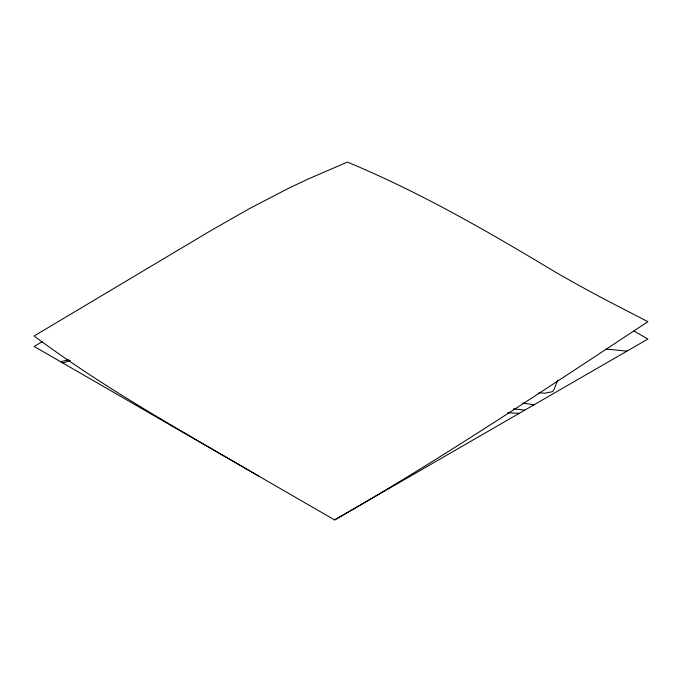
<?xml version="1.0" encoding="UTF-8"?>
<svg xmlns="http://www.w3.org/2000/svg" width="682" height="682" viewBox="0 0 682 682"><rect width="100%" height="100%" fill="white"/><g stroke="black" fill="none" stroke-linecap="round" stroke-linejoin="round"><path stroke-width="1.02" d="M557.808 380.206L553.869 389.831L552.36 391.707L544.841 393.216L538.823 392.73M42.395 341.631L34.1 346.422L334.615 519.923C441.936 458.551 544.671 389.61 647.9 321.699L610.339 302.279A1667.192 962.558 60 0 1 553.989 271.265C487.212 231.045 419.515 192.043 347.385 162.077L308.221 178.991L288.648 188.258L249.484 208.598L210.32 230.917L34.1 336.013C105.284 388.893 183.074 431.859 259.484 476.539M334.615 519.923L647.9 339.048L634.072 331.068M62.778 362.977L70.297 360.514M60.664 361.758L68.78 359.738M507.604 412.781L519.283 413.309M513.529 408.885L519.727 409.498A64.637 37.314 0 0 1 522.727 409.891L524.688 410.189M606.281 349.056L626.98 351.128M522.625 403.011L533.972 404.827"/></g></svg>
